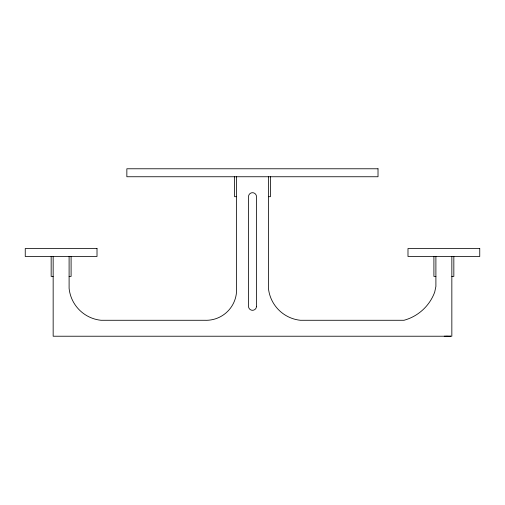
<?xml version="1.0" encoding="UTF-8"?>
<svg xmlns="http://www.w3.org/2000/svg" width="505" height="505" viewBox="0 0 505 505"><rect width="100%" height="100%" fill="white"/><g stroke="black" fill="none" stroke-linecap="round" stroke-linejoin="round"><path stroke-width="0.76" d="M236.555 196.685L234.56 196.685L234.56 176.75M268.445 196.685L270.44 196.685L270.44 176.75M53.158 276.418L51.163 276.418L51.163 256.489M69.103 276.418L71.098 276.418L71.098 256.489M435.897 276.418L433.902 276.418L433.902 256.489M451.842 276.418L453.837 276.418L453.837 256.489M446.994 336.141L446.085 336.223M447.499 336.141L448.528 336.223M450.694 336.141L449.608 336.223M451.842 256.489L451.842 336.223L53.158 336.223L53.158 256.489M449.273 336.223L448.869 336.223M445.966 336.223L444.23 336.223M435.897 256.489L435.897 286.461L434.698 292.124A45.519 45.519 0 0 1 404 320.277L300.342 320.277A35.88 35.88 0 0 1 268.445 288.38L268.445 176.75M236.555 176.75L236.555 288.38A30.502 30.502 0 0 1 204.658 320.277L101 320.277A35.786 35.786 0 0 1 69.103 288.38L69.103 256.489M378.018 168.777L126.85 168.777L126.85 176.75L378.018 176.75L378.018 168.777M97.011 248.511L25.25 248.511L25.25 256.489L97.011 256.489L97.011 248.511M479.75 248.511L407.99 248.511L407.99 256.489L479.75 256.489L479.75 248.511M256.489 306.32L256.489 196.685A3.99 3.99 0 0 0 252.5 192.695A3.99 3.99 0 0 0 248.511 196.685L248.511 306.32A3.99 3.99 0 0 0 252.5 310.31A3.99 3.99 0 0 0 256.489 306.32"/></g></svg>
